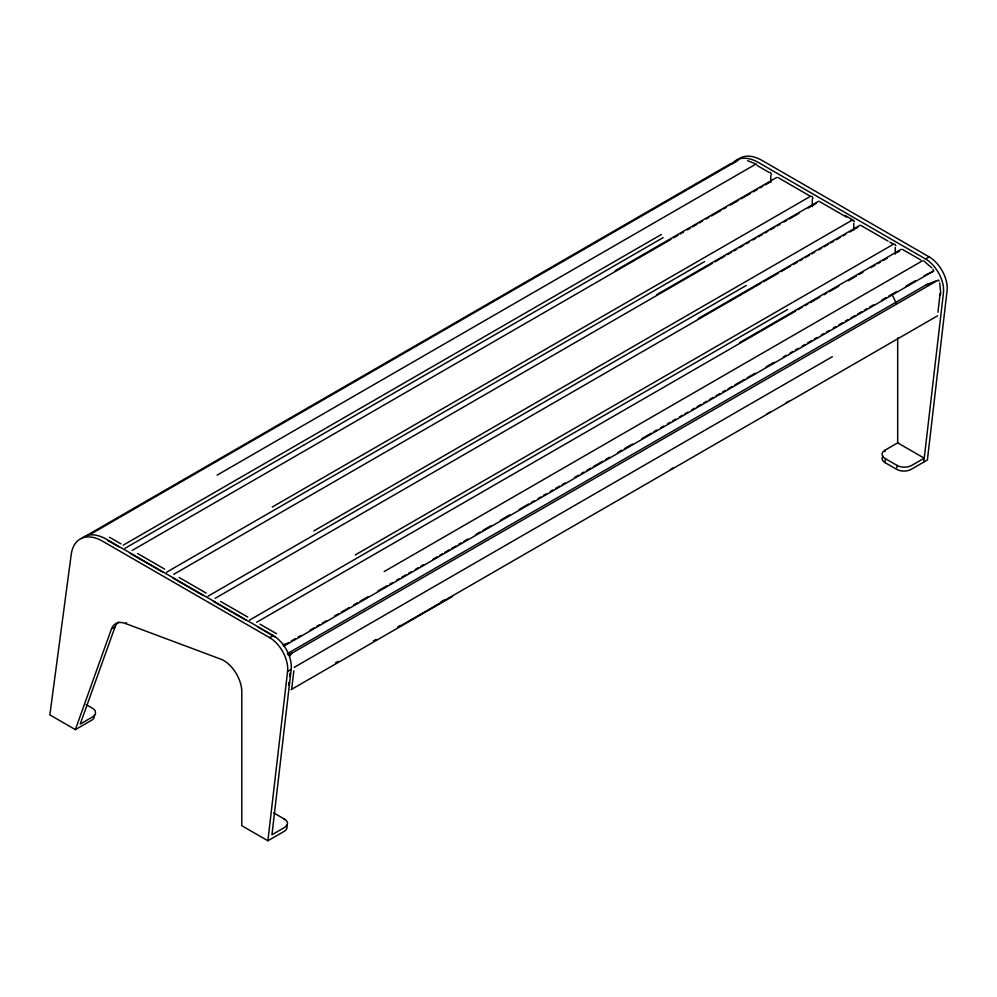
<?xml version="1.0" encoding="UTF-8"?>
<svg xmlns="http://www.w3.org/2000/svg" width="997" height="997" viewBox="0 0 997 997"><rect width="100%" height="100%" fill="white"/><g stroke="black" fill="none" stroke-linecap="round" stroke-linejoin="round"><path stroke-width="1.5" d="M940.757 293.405L939.735 283.073M75.361 729.617L111.377 629.169A25.511 14.731 60 0 1 125.31 623.449L220.624 659.079A25.511 14.731 60 0 1 241.797 691.818L241.797 825.703L267.881 840.77L287.572 671.43A25.511 14.731 60 0 0 269.676 637.669L102.641 541.234A44.902 25.922 60 0 0 71.211 554.569L49.85 714.886L75.361 729.617L91.599 720.245A9.796 5.658 0 0 0 94.229 717.454L94.316 715.123M288.569 684.864L288.843 682.496M289.566 676.24L289.928 673.199M81.368 538.679A44.902 25.922 60 0 1 106.243 539.153L273.29 635.588A25.511 14.731 60 0 1 291.186 669.348L271.944 834.776L284.569 827.485A10.244 5.92 0 0 0 284.494 819.135L273.677 812.867M291.747 688.665L293.816 670.906M284.444 819.771L284.519 819.123M896.851 467.718L897.113 465.449L885.062 458.483A10.207 5.895 0 0 1 885.062 450.158L897.686 442.867L924.231 458.184L911.607 465.474A10.244 5.92 0 0 1 897.138 465.437M939.61 295.735L939.884 293.367M937.94 312.273L940.009 294.526M923.783 462.085L943.461 292.757A25.511 14.731 60 0 0 925.565 258.996L758.53 162.561A44.902 25.922 60 0 0 731.948 163.82M118.581 622.066A25.511 14.731 60 0 0 114.991 627.088L80.209 724.084L92.833 716.793A9.796 5.658 0 0 0 95.463 714.002L95.326 711.098A11.254 6.493 0 0 0 92.422 708.219L86.128 704.592M289.965 655.964L291.124 653.932A1.844 0.847 -51.7 0 1 291.996 653.135L937.778 280.319A1.844 0.86 -51.7 0 1 938.526 280.169L939.099 281.191M92.011 533.37L737.992 160.405M85.455 536.199L731.237 163.358M217.122 475.133L755.277 164.443M123.204 545.185L661.36 234.494M125.011 548.313L663.155 237.61M615.286 270.648L776.725 177.429M132.227 550.394L670.993 239.342M673.698 237.785L677.985 235.304M680.44 233.884L683.369 232.201M687.407 229.871L690.098 228.313M692.579 226.88L696.828 224.425M699.321 222.992L702.2 221.322M706.237 218.991L708.929 217.433M711.459 215.975L721.043 210.442M723.598 208.971L726.302 207.413M730.465 205.008L738.528 200.347M741.132 198.852L750.579 193.393M753.271 191.835L757.371 189.48M760.013 187.947L762.742 186.364M765.409 184.831L769.472 182.488M272.331 506.999L810.474 196.309M166.499 572.266L704.642 261.563M656.774 294.601L818.587 201.269M173.715 574.347L712.494 263.295M715.185 261.737L719.473 259.257M720.582 258.622L724.856 256.154M727.548 254.596L731.586 252.266M734.066 250.833L736.771 249.275M739.462 247.717L743.7 245.274M746.205 243.829L749.071 242.171M752.947 239.928L755.801 238.283M758.343 236.812L762.531 234.407M765.085 232.924L767.914 231.292M770.482 229.809L774.644 227.416M777.224 225.92L780.015 224.3M784.053 221.97L786.745 220.424M789.362 218.904L798.859 213.433M808.255 208.012L816.344 203.326M112.586 628.471L114.991 627.088M125.31 623.449L126.519 622.764M313.818 530.952L851.961 220.262M207.987 596.218L746.142 285.528M698.261 318.554L860.087 225.222M215.202 598.3L754.243 287.099M755.327 286.463L760.973 283.21M763.415 281.79L778.458 273.116M780.95 271.67L785.187 269.227M786.346 268.554L790.397 266.224M793.251 264.566L797.288 262.236M799.831 260.765L802.672 259.133M805.227 257.65L809.402 255.244M811.969 253.761L814.674 252.204M818.711 249.873L821.516 248.253M824.108 246.758L828.233 244.377M830.862 242.857L833.617 241.262M836.246 239.741L840.346 237.386M843.001 235.853L845.73 234.27M849.743 231.965L852.447 230.394M855.139 228.849L857.831 227.291M355.306 554.905L893.449 244.215M249.474 620.171L787.63 309.481M739.749 342.507L901.201 249.3M256.69 622.253L795.731 311.052M798.161 309.643L802.46 307.163M804.903 305.755L807.844 304.06M810.299 302.639L819.945 297.069M823.983 294.738L826.675 293.18M829.18 291.735L838.776 286.189M848.198 280.755L856.273 276.094M858.853 274.599L863.003 272.206M870.992 267.595L875.104 265.214M877.746 263.694L880.488 262.111M883.13 260.591L887.218 258.235M896.627 252.802L899.319 251.244M269.676 637.669L273.29 635.588M384.169 571.568L922.312 260.878M925.565 258.996L929.179 256.914A25.511 14.731 60 0 1 947.075 290.675L927.384 460.003L911.146 469.375A10.244 5.92 0 0 1 896.677 469.338L885.062 462.645A10.207 5.895 0 0 1 882.918 456.14M283.273 645.645L288.669 642.542M291.373 640.984L295.411 638.641M298.103 637.083L300.807 635.538M310.241 630.079L314.292 627.749M316.984 626.191L319.676 624.633M322.38 623.075L326.418 620.745M334.506 616.071L338.556 613.741M341.248 612.183L349.336 607.509M353.387 605.179L357.425 602.836M360.129 601.278L368.217 596.617M377.651 591.171L387.085 585.713M389.79 584.155L392.482 582.609M396.519 580.266L399.224 578.709M401.916 577.151L405.966 574.82M408.658 573.263L411.35 571.705M415.4 569.374L418.092 567.816M420.796 566.259L423.488 564.701M432.922 559.255L436.973 556.912M439.665 555.366L442.369 553.809M445.061 552.251L449.099 549.908M451.803 548.35L455.841 546.02M458.545 544.462L461.237 542.904M463.929 541.346L467.979 539.016M476.068 534.342L480.118 532.012M482.81 530.454L490.898 525.78M500.332 520.334L509.779 514.888M519.213 509.442L528.647 503.983M531.339 502.438L534.043 500.88M538.081 498.537L540.785 496.98M543.477 495.422L546.169 493.864M550.219 491.533L552.911 489.976M555.616 488.418L559.653 486.087M562.345 484.53L565.05 482.972M574.484 477.526L578.534 475.195M581.226 473.637L583.918 472.08M586.622 470.522L590.66 468.179M593.365 466.633L602.799 461.175M605.491 459.617L609.541 457.287M617.629 452.613L621.667 450.283M624.371 448.725L632.459 444.051M641.894 438.605L651.328 433.159M654.032 431.601L656.724 430.043M660.774 427.713L663.466 426.155M667.504 423.812L670.208 422.254M672.9 420.709L675.605 419.151M679.642 416.808L682.334 415.25M685.039 413.693L687.731 412.147M691.781 409.804L694.473 408.247M697.165 406.689L701.215 404.358M703.907 402.8L706.611 401.243M709.303 399.685L713.354 397.354M716.045 395.797L720.083 393.466M722.788 391.908L725.48 390.35M728.171 388.793L732.222 386.45M734.914 384.904L744.36 379.446M747.052 377.888L755.14 373.227M765.933 366.996L774.021 362.322M783.455 356.876L786.147 355.318M790.197 352.988L792.889 351.43M795.581 349.872L798.285 348.314M802.323 345.984L805.028 344.426M807.72 342.868L811.77 340.538M814.462 338.98L817.154 337.422M821.204 335.079L823.896 333.521M826.6 331.976L829.292 330.418M833.33 328.075L836.034 326.518M838.726 324.96L842.777 322.629M845.468 321.071L848.16 319.514M850.865 317.956L854.903 315.625M857.607 314.067L861.645 311.737M864.349 310.179L867.041 308.621M869.733 307.064L873.783 304.733M881.871 300.06L885.909 297.717M888.614 296.171L896.702 291.498M906.136 286.052L915.57 280.593M287.36 653.633L926.4 284.693L935.884 281.042M294.227 667.354L832.37 356.664M287.572 671.43L291.186 669.348M335.478 662.893L338.17 661.347M373.352 641.021L376.056 639.463M397.629 627.013L400.333 625.455M440.799 602.088L444.836 599.758M670.47 469.487L673.162 467.929M767.192 413.643L769.883 412.097M786.172 402.688L788.864 401.13M399.373 626.527L937.529 315.825M291.062 689.65L452.513 596.443M267.881 840.77L284.12 831.398A10.244 5.92 0 0 0 286.5 825.254M924.119 275.808L933.142 271.296L287.36 644.124A1.844 0.997 -2.7 0 1 286.239 644.436L283.883 644.212M283.759 645.931L285.553 645.034M287.934 654.717L291.996 653.147M747.638 160.667L756.549 164.306M929.179 256.914L762.132 160.48A44.902 25.922 60 0 0 735.562 161.738M845.12 215.452L853.245 220.138M757.084 165.477L768.986 172.356M778.009 177.553L810.112 196.097M819.497 201.519L846.553 217.134M850.516 219.427L852.684 220.673M860.984 225.472L888.04 241.087M889.847 242.134L893.088 244.003M902.472 249.424L920.817 260.005M109.496 537.271L120.924 543.864M137.636 553.522L164.692 569.137M179.124 577.475L206.192 593.09M220.624 601.428L247.68 617.043M260.005 624.172L276.543 633.718M107.688 540.399L119.117 546.992M130.42 553.522L162.897 572.266M172.992 578.098L203.301 595.595M213.408 601.428L245.873 620.171M258.198 627.287L274.736 636.834M923.596 260.753L931.834 267.894M894.733 244.091L895.904 245.673M811.745 196.185L813.029 198.391M770.257 172.219L771.541 174.438M933.005 269.439L933.666 270.561A1.844 0.997 -2.8 0 1 933.155 271.296M853.731 220.524L854.417 221.72M897.686 337.846L897.686 442.867M895.256 247.343L895.256 254.21M885.062 450.158L885.062 451.541M885.062 459.879L885.062 462.645M853.768 223.378L853.768 230.257M812.281 199.425L812.281 206.591M770.793 175.472L770.793 182.414M892.402 295.361A25.511 14.731 60 0 1 896.066 303.574M926.4 284.693A2.468 1.932 33.1 0 1 928.132 284.556"/></g></svg>
